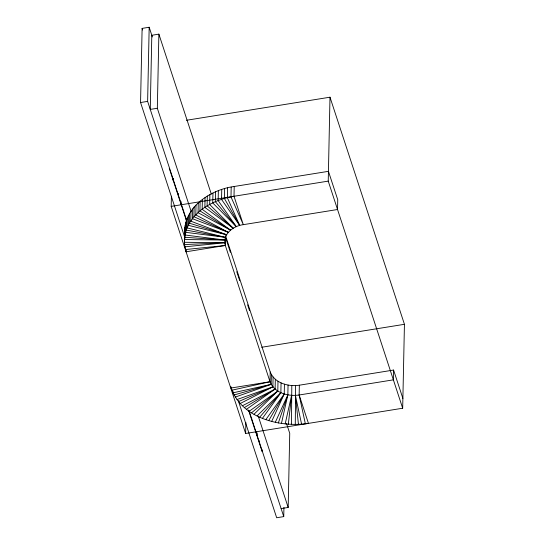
<?xml version="1.0" encoding="UTF-8"?>
<svg xmlns="http://www.w3.org/2000/svg" width="545" height="545" viewBox="0 0 545 545"><rect width="100%" height="100%" fill="white"/><g stroke="black" fill="none" stroke-linecap="round" stroke-linejoin="round"><path stroke-width="0.82" d="M184.755 227.469L184.523 244.562L186.077 251.79L225.337 245.482L225.548 235.692L270.218 371.956C274.585 383.149 288.414 386.916 299.355 385.199L393.579 370.055L393.374 379.845L299.151 394.996C288.21 396.706 274.38 392.938 270.013 381.745L225.337 245.482C221.904 234.459 233.444 225.732 243.315 224.663L337.539 209.512L337.743 199.722L328.437 171.334L234.214 186.479C209.832 189.674 181.233 208.612 185.055 236.278M291.48 424.317L291.8 385.54M295.281 424.364L295.601 385.588M185.048 238.233L140.562 102.521L142.116 28.388L149.18 27.25L152.355 36.944M186.553 220.132L147.627 101.384L149.18 27.25M157.328 108.271L158.881 34.137L151.81 35.275L150.257 109.409L157.328 108.271L191.234 211.705M169.263 168.289L186.649 221.318M170.565 172.247L170.599 170.565M186.383 120.288L329.991 97.201L404.438 324.309L402.68 408.232L245.638 433.479L171.191 206.371L171.403 196.2M173.174 180.197L173.208 178.508M173.181 180.232L173.221 178.549M178.392 196.132L178.433 193.564M181.001 204.082L181.042 201.514M183.604 212.032L183.631 210.309M184.748 229.752L184.523 244.562L224.758 242.77L185.007 246.824M185.259 225.221L185.055 235.011L224.765 240.032L184.544 239.541M185.865 222.523L185.661 232.32L225.371 237.334L187.153 227.912L187.357 218.123M186.213 219.976L186.233 218.252M186.37 220.282L186.165 230.072L184.551 237.259L224.765 240.032M186.077 251.79L186.111 250.162M188.543 215.534L188.338 225.323L226.556 234.745L190.77 221.147L190.975 211.358M189.531 213.374L189.326 223.164L186.165 230.072L225.371 237.334M192.712 208.939L192.501 218.729L228.294 232.327L195.819 214.894L196.023 205.104M194.156 206.923L193.952 216.712L189.326 223.164L226.556 234.745M198.264 202.917L198.06 212.707L230.535 230.14L202.175 209.294L202.379 199.504M200.131 201.091L199.926 210.881L193.952 216.712L228.294 232.327M205.07 197.603L204.866 207.393L233.226 228.232L209.675 204.498L209.88 194.708M207.318 196.016L207.114 205.806L233.226 228.232M212.959 193.134L212.754 202.924L236.305 226.666L218.15 200.615L218.354 190.825M215.527 191.826L215.323 201.616L236.305 226.666M221.74 189.619L221.536 199.409L239.698 225.46L227.374 197.74L227.578 187.95M224.567 188.618L224.363 198.407L239.698 225.46M231.196 187.146L230.991 196.943L243.315 224.663L234.009 196.268L234.214 186.479M299.355 385.199L299.151 394.996L308.456 423.383C279.646 427.852 239.711 417.64 230.787 386.425M232.919 391.228L232.885 392.856L271.172 384.368L271.376 374.572M245.638 433.479L245.87 422.464M251.654 419.609L251.674 417.886M256.906 432.941L256.852 435.469L256.92 432.975M259.468 443.453L259.509 440.885M262.111 449.72L262.077 451.417L248.513 410.031M231.72 390.24L270.013 381.745L270.218 371.956M273.093 377.031L272.888 386.827L240.277 403.47M275.32 379.279L275.116 389.069L246.585 409.22M277.998 381.241L277.793 391.038L254.052 414.2M281.063 382.89L280.859 392.679L262.492 418.288M284.442 384.177L284.238 393.967L271.696 421.387M238.281 400.616L276.676 517.75L283.747 516.612L283.938 507.347M288.053 385.063L287.849 394.859L281.438 423.411M281.118 508.587L288.182 507.45L289.736 433.316L286.554 423.622M402.68 408.232L328.233 181.124L329.991 97.201M288.319 424.282L291.595 395.329L285.192 423.887M278.318 423.015L287.849 394.859L275.307 422.273M268.692 420.645L284.238 393.967L265.871 419.575M259.679 417.218L280.859 392.679L257.124 415.849M251.497 412.831L277.793 391.038L249.269 411.189M244.358 407.578L275.116 389.069L242.505 405.712M238.424 401.604L272.888 386.827L236.993 399.553M235.283 397.087L271.172 384.368L233.853 395.043M234.009 196.268C221.699 198.394 209.723 203.019 199.926 210.881L230.535 230.14M140.562 102.521L147.627 101.384M171.191 206.371L328.233 181.124M261.675 347.26L404.438 324.309M230.753 388.06L270.013 381.745M185.593 249.535L225.337 245.482M184.53 242.28L224.758 242.77M393.579 370.055L402.884 398.443M158.881 34.137L211.324 194.136M225.896 238.581L230.399 252.315M236.755 271.71L239.671 280.6M247.614 304.839L249.474 310.493M142.116 28.388L142.64 30.002M258.248 416.142L288.182 507.45M249.051 410.787L283.747 516.612M299.151 394.996L305.329 423.703M301.576 424.085L295.397 395.377L298.449 424.405"/></g></svg>
